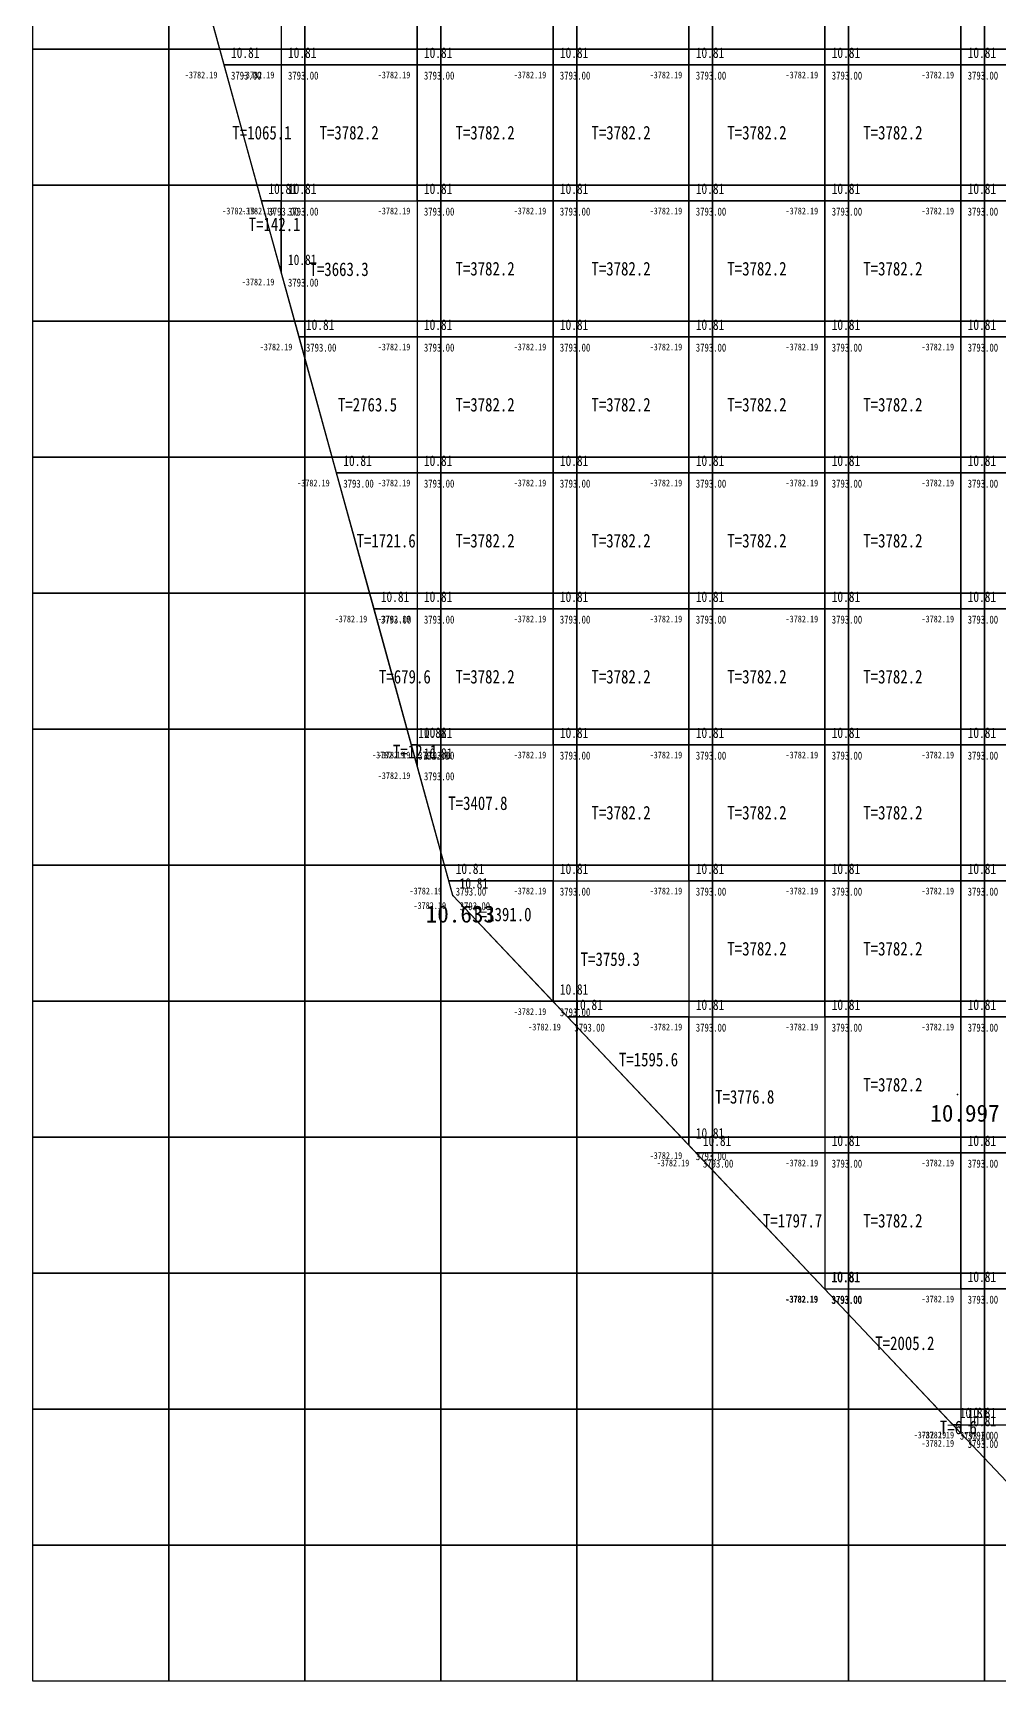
# Model space of a CAD drawing. Extents: x 2802 to 2877, y 3673 to 3804.
# Drawn here: x 2845.17 to 2852.28, y 3744.12 to 3756.23 of the extents above; entities that cross this region are included whole.
import ezdxf
from ezdxf.enums import TextEntityAlignment as Align

# ---------------------------------------------------------------- set-up
doc = ezdxf.new("R2010")
doc.units = 0
doc.header["$LTSCALE"] = 0.5
doc.header["$MEASUREMENT"] = 0
for name, color, linetype in [('FGW', 3, 'Continuous'), ('SHITI', 10, 'Continuous'), ('ZHUJI', 50, 'Continuous')]:
    doc.layers.add(name, color=color, linetype=linetype)

msp = doc.modelspace()

# ---------------------------------------------------------------- linework, layer by layer
for points in [[(2845.174, 3756.116), (2845.174, 3757.116), (2846.174, 3757.116), (2846.174, 3756.116), (2845.174, 3756.116)], [(2846.174, 3756.116), (2846.174, 3757.116), (2847.174, 3757.116), (2847.174, 3756.116), (2846.174, 3756.116)], [(2847.174, 3756.116), (2847.174, 3757.116), (2848.174, 3757.116), (2848.174, 3756.116), (2847.174, 3756.116)], [(2848.174, 3756.116), (2848.174, 3757.116), (2849.174, 3757.116), (2849.174, 3756.116), (2848.174, 3756.116)], [(2849.174, 3756.116), (2849.174, 3757.116), (2850.174, 3757.116), (2850.174, 3756.116), (2849.174, 3756.116)], [(2850.174, 3756.116), (2850.174, 3757.116), (2851.174, 3757.116), (2851.174, 3756.116), (2850.174, 3756.116)], [(2851.174, 3756.116), (2851.174, 3757.116), (2852.174, 3757.116), (2852.174, 3756.116), (2851.174, 3756.116)], [(2852.174, 3756.116), (2852.174, 3757.116), (2853.174, 3757.116), (2853.174, 3756.116), (2852.174, 3756.116)], [(2845.174, 3755.116), (2845.174, 3756.116), (2846.174, 3756.116), (2846.174, 3755.116), (2845.174, 3755.116)], [(2846.174, 3755.116), (2846.174, 3756.116), (2847.174, 3756.116), (2847.174, 3755.116), (2846.174, 3755.116)], [(2847.174, 3755.116), (2847.174, 3756.116), (2848.174, 3756.116), (2848.174, 3755.116), (2847.174, 3755.116)], [(2848.174, 3755.116), (2848.174, 3756.116), (2849.174, 3756.116), (2849.174, 3755.116), (2848.174, 3755.116)], [(2849.174, 3755.116), (2849.174, 3756.116), (2850.174, 3756.116), (2850.174, 3755.116), (2849.174, 3755.116)], [(2850.174, 3755.116), (2850.174, 3756.116), (2851.174, 3756.116), (2851.174, 3755.116), (2850.174, 3755.116)], [(2851.174, 3755.116), (2851.174, 3756.116), (2852.174, 3756.116), (2852.174, 3755.116), (2851.174, 3755.116)], [(2852.174, 3755.116), (2852.174, 3756.116), (2853.174, 3756.116), (2853.174, 3755.116), (2852.174, 3755.116)], [(2845.174, 3754.116), (2845.174, 3755.116), (2846.174, 3755.116), (2846.174, 3754.116), (2845.174, 3754.116)], [(2846.174, 3754.116), (2846.174, 3755.116), (2847.174, 3755.116), (2847.174, 3754.116), (2846.174, 3754.116)], [(2847.174, 3754.116), (2847.174, 3755.116), (2848.174, 3755.116), (2848.174, 3754.116), (2847.174, 3754.116)], [(2848.174, 3754.116), (2848.174, 3755.116), (2849.174, 3755.116), (2849.174, 3754.116), (2848.174, 3754.116)], [(2849.174, 3754.116), (2849.174, 3755.116), (2850.174, 3755.116), (2850.174, 3754.116), (2849.174, 3754.116)], [(2850.174, 3754.116), (2850.174, 3755.116), (2851.174, 3755.116), (2851.174, 3754.116), (2850.174, 3754.116)], [(2851.174, 3754.116), (2851.174, 3755.116), (2852.174, 3755.116), (2852.174, 3754.116), (2851.174, 3754.116)], [(2852.174, 3754.116), (2852.174, 3755.116), (2853.174, 3755.116), (2853.174, 3754.116), (2852.174, 3754.116)], [(2845.174, 3753.116), (2845.174, 3754.116), (2846.174, 3754.116), (2846.174, 3753.116), (2845.174, 3753.116)], [(2846.174, 3753.116), (2846.174, 3754.116), (2847.174, 3754.116), (2847.174, 3753.116), (2846.174, 3753.116)], [(2847.174, 3753.116), (2847.174, 3754.116), (2848.174, 3754.116), (2848.174, 3753.116), (2847.174, 3753.116)], [(2848.174, 3753.116), (2848.174, 3754.116), (2849.174, 3754.116), (2849.174, 3753.116), (2848.174, 3753.116)], [(2849.174, 3753.116), (2849.174, 3754.116), (2850.174, 3754.116), (2850.174, 3753.116), (2849.174, 3753.116)], [(2850.174, 3753.116), (2850.174, 3754.116), (2851.174, 3754.116), (2851.174, 3753.116), (2850.174, 3753.116)], [(2851.174, 3753.116), (2851.174, 3754.116), (2852.174, 3754.116), (2852.174, 3753.116), (2851.174, 3753.116)], [(2852.174, 3753.116), (2852.174, 3754.116), (2853.174, 3754.116), (2853.174, 3753.116), (2852.174, 3753.116)], [(2845.174, 3752.116), (2845.174, 3753.116), (2846.174, 3753.116), (2846.174, 3752.116), (2845.174, 3752.116)], [(2846.174, 3752.116), (2846.174, 3753.116), (2847.174, 3753.116), (2847.174, 3752.116), (2846.174, 3752.116)], [(2847.174, 3752.116), (2847.174, 3753.116), (2848.174, 3753.116), (2848.174, 3752.116), (2847.174, 3752.116)], [(2848.174, 3752.116), (2848.174, 3753.116), (2849.174, 3753.116), (2849.174, 3752.116), (2848.174, 3752.116)], [(2849.174, 3752.116), (2849.174, 3753.116), (2850.174, 3753.116), (2850.174, 3752.116), (2849.174, 3752.116)], [(2850.174, 3752.116), (2850.174, 3753.116), (2851.174, 3753.116), (2851.174, 3752.116), (2850.174, 3752.116)], [(2851.174, 3752.116), (2851.174, 3753.116), (2852.174, 3753.116), (2852.174, 3752.116), (2851.174, 3752.116)], [(2852.174, 3752.116), (2852.174, 3753.116), (2853.174, 3753.116), (2853.174, 3752.116), (2852.174, 3752.116)], [(2845.174, 3751.116), (2845.174, 3752.116), (2846.174, 3752.116), (2846.174, 3751.116), (2845.174, 3751.116)], [(2846.174, 3751.116), (2846.174, 3752.116), (2847.174, 3752.116), (2847.174, 3751.116), (2846.174, 3751.116)], [(2847.174, 3751.116), (2847.174, 3752.116), (2848.174, 3752.116), (2848.174, 3751.116), (2847.174, 3751.116)], [(2848.174, 3751.116), (2848.174, 3752.116), (2849.174, 3752.116), (2849.174, 3751.116), (2848.174, 3751.116)], [(2849.174, 3751.116), (2849.174, 3752.116), (2850.174, 3752.116), (2850.174, 3751.116), (2849.174, 3751.116)], [(2850.174, 3751.116), (2850.174, 3752.116), (2851.174, 3752.116), (2851.174, 3751.116), (2850.174, 3751.116)], [(2851.174, 3751.116), (2851.174, 3752.116), (2852.174, 3752.116), (2852.174, 3751.116), (2851.174, 3751.116)], [(2852.174, 3751.116), (2852.174, 3752.116), (2853.174, 3752.116), (2853.174, 3751.116), (2852.174, 3751.116)], [(2845.174, 3750.116), (2845.174, 3751.116), (2846.174, 3751.116), (2846.174, 3750.116), (2845.174, 3750.116)], [(2846.174, 3750.116), (2846.174, 3751.116), (2847.174, 3751.116), (2847.174, 3750.116), (2846.174, 3750.116)], [(2847.174, 3750.116), (2847.174, 3751.116), (2848.174, 3751.116), (2848.174, 3750.116), (2847.174, 3750.116)], [(2848.174, 3750.116), (2848.174, 3751.116), (2849.174, 3751.116), (2849.174, 3750.116), (2848.174, 3750.116)], [(2849.174, 3750.116), (2849.174, 3751.116), (2850.174, 3751.116), (2850.174, 3750.116), (2849.174, 3750.116)], [(2850.174, 3750.116), (2850.174, 3751.116), (2851.174, 3751.116), (2851.174, 3750.116), (2850.174, 3750.116)], [(2851.174, 3750.116), (2851.174, 3751.116), (2852.174, 3751.116), (2852.174, 3750.116), (2851.174, 3750.116)], [(2852.174, 3750.116), (2852.174, 3751.116), (2853.174, 3751.116), (2853.174, 3750.116), (2852.174, 3750.116)], [(2845.174, 3749.116), (2845.174, 3750.116), (2846.174, 3750.116), (2846.174, 3749.116), (2845.174, 3749.116)], [(2846.174, 3749.116), (2846.174, 3750.116), (2847.174, 3750.116), (2847.174, 3749.116), (2846.174, 3749.116)], [(2847.174, 3749.116), (2847.174, 3750.116), (2848.174, 3750.116), (2848.174, 3749.116), (2847.174, 3749.116)], [(2848.174, 3749.116), (2848.174, 3750.116), (2849.174, 3750.116), (2849.174, 3749.116), (2848.174, 3749.116)], [(2849.174, 3749.116), (2849.174, 3750.116), (2850.174, 3750.116), (2850.174, 3749.116), (2849.174, 3749.116)], [(2850.174, 3749.116), (2850.174, 3750.116), (2851.174, 3750.116), (2851.174, 3749.116), (2850.174, 3749.116)], [(2851.174, 3749.116), (2851.174, 3750.116), (2852.174, 3750.116), (2852.174, 3749.116), (2851.174, 3749.116)], [(2852.174, 3749.116), (2852.174, 3750.116), (2853.174, 3750.116), (2853.174, 3749.116), (2852.174, 3749.116)], [(2845.174, 3748.116), (2845.174, 3749.116), (2846.174, 3749.116), (2846.174, 3748.116), (2845.174, 3748.116)], [(2846.174, 3748.116), (2846.174, 3749.116), (2847.174, 3749.116), (2847.174, 3748.116), (2846.174, 3748.116)], [(2847.174, 3748.116), (2847.174, 3749.116), (2848.174, 3749.116), (2848.174, 3748.116), (2847.174, 3748.116)], [(2848.174, 3748.116), (2848.174, 3749.116), (2849.174, 3749.116), (2849.174, 3748.116), (2848.174, 3748.116)], [(2849.174, 3748.116), (2849.174, 3749.116), (2850.174, 3749.116), (2850.174, 3748.116), (2849.174, 3748.116)], [(2850.174, 3748.116), (2850.174, 3749.116), (2851.174, 3749.116), (2851.174, 3748.116), (2850.174, 3748.116)], [(2851.174, 3748.116), (2851.174, 3749.116), (2852.174, 3749.116), (2852.174, 3748.116), (2851.174, 3748.116)], [(2852.174, 3748.116), (2852.174, 3749.116), (2853.174, 3749.116), (2853.174, 3748.116), (2852.174, 3748.116)], [(2845.174, 3747.116), (2845.174, 3748.116), (2846.174, 3748.116), (2846.174, 3747.116), (2845.174, 3747.116)], [(2846.174, 3747.116), (2846.174, 3748.116), (2847.174, 3748.116), (2847.174, 3747.116), (2846.174, 3747.116)], [(2847.174, 3747.116), (2847.174, 3748.116), (2848.174, 3748.116), (2848.174, 3747.116), (2847.174, 3747.116)], [(2848.174, 3747.116), (2848.174, 3748.116), (2849.174, 3748.116), (2849.174, 3747.116), (2848.174, 3747.116)], [(2849.174, 3747.116), (2849.174, 3748.116), (2850.174, 3748.116), (2850.174, 3747.116), (2849.174, 3747.116)], [(2850.174, 3747.116), (2850.174, 3748.116), (2851.174, 3748.116), (2851.174, 3747.116), (2850.174, 3747.116)], [(2851.174, 3747.116), (2851.174, 3748.116), (2852.174, 3748.116), (2852.174, 3747.116), (2851.174, 3747.116)], [(2852.174, 3747.116), (2852.174, 3748.116), (2853.174, 3748.116), (2853.174, 3747.116), (2852.174, 3747.116)], [(2845.174, 3746.116), (2845.174, 3747.116), (2846.174, 3747.116), (2846.174, 3746.116), (2845.174, 3746.116)], [(2846.174, 3746.116), (2846.174, 3747.116), (2847.174, 3747.116), (2847.174, 3746.116), (2846.174, 3746.116)], [(2847.174, 3746.116), (2847.174, 3747.116), (2848.174, 3747.116), (2848.174, 3746.116), (2847.174, 3746.116)], [(2848.174, 3746.116), (2848.174, 3747.116), (2849.174, 3747.116), (2849.174, 3746.116), (2848.174, 3746.116)], [(2849.174, 3746.116), (2849.174, 3747.116), (2850.174, 3747.116), (2850.174, 3746.116), (2849.174, 3746.116)], [(2850.174, 3746.116), (2850.174, 3747.116), (2851.174, 3747.116), (2851.174, 3746.116), (2850.174, 3746.116)], [(2851.174, 3746.116), (2851.174, 3747.116), (2852.174, 3747.116), (2852.174, 3746.116), (2851.174, 3746.116)], [(2852.174, 3746.116), (2852.174, 3747.116), (2853.174, 3747.116), (2853.174, 3746.116), (2852.174, 3746.116)], [(2845.174, 3745.116), (2845.174, 3746.116), (2846.174, 3746.116), (2846.174, 3745.116), (2845.174, 3745.116)], [(2846.174, 3745.116), (2846.174, 3746.116), (2847.174, 3746.116), (2847.174, 3745.116), (2846.174, 3745.116)], [(2847.174, 3745.116), (2847.174, 3746.116), (2848.174, 3746.116), (2848.174, 3745.116), (2847.174, 3745.116)], [(2848.174, 3745.116), (2848.174, 3746.116), (2849.174, 3746.116), (2849.174, 3745.116), (2848.174, 3745.116)], [(2849.174, 3745.116), (2849.174, 3746.116), (2850.174, 3746.116), (2850.174, 3745.116), (2849.174, 3745.116)], [(2850.174, 3745.116), (2850.174, 3746.116), (2851.174, 3746.116), (2851.174, 3745.116), (2850.174, 3745.116)], [(2851.174, 3745.116), (2851.174, 3746.116), (2852.174, 3746.116), (2852.174, 3745.116), (2851.174, 3745.116)], [(2852.174, 3745.116), (2852.174, 3746.116), (2853.174, 3746.116), (2853.174, 3745.116), (2852.174, 3745.116)], [(2845.174, 3744.116), (2845.174, 3745.116), (2846.174, 3745.116), (2846.174, 3744.116), (2845.174, 3744.116)], [(2846.174, 3744.116), (2846.174, 3745.116), (2847.174, 3745.116), (2847.174, 3744.116), (2846.174, 3744.116)], [(2847.174, 3744.116), (2847.174, 3745.116), (2848.174, 3745.116), (2848.174, 3744.116), (2847.174, 3744.116)], [(2848.174, 3744.116), (2848.174, 3745.116), (2849.174, 3745.116), (2849.174, 3744.116), (2848.174, 3744.116)], [(2849.174, 3744.116), (2849.174, 3745.116), (2850.174, 3745.116), (2850.174, 3744.116), (2849.174, 3744.116)], [(2850.174, 3744.116), (2850.174, 3745.116), (2851.174, 3745.116), (2851.174, 3744.116), (2850.174, 3744.116)], [(2851.174, 3744.116), (2851.174, 3745.116), (2852.174, 3745.116), (2852.174, 3744.116), (2851.174, 3744.116)], [(2852.174, 3744.116), (2852.174, 3745.116), (2853.174, 3745.116), (2853.174, 3744.116), (2852.174, 3744.116)]]:
    msp.add_lwpolyline(points)
at = {"layer": 'FGW', "flags": 128}
for points in [[(2847, 3757), (2847, 3756), (2846.581, 3756), (2846.305, 3757)], [(2847, 3756), (2848, 3756), (2848, 3757), (2847, 3757)], [(2848, 3756), (2849, 3756), (2849, 3757), (2848, 3757)], [(2849, 3756), (2850, 3756), (2850, 3757), (2849, 3757)], [(2850, 3756), (2851, 3756), (2851, 3757), (2850, 3757)], [(2851, 3756), (2852, 3756), (2852, 3757), (2851, 3757)], [(2852, 3756), (2853, 3756), (2853, 3757), (2852, 3757)], [(2847, 3756), (2847, 3755), (2846.856, 3755), (2846.581, 3756)], [(2847, 3755), (2848, 3755), (2848, 3756), (2847, 3756)], [(2848, 3755), (2849, 3755), (2849, 3756), (2848, 3756)], [(2849, 3755), (2850, 3755), (2850, 3756), (2849, 3756)], [(2850, 3755), (2851, 3755), (2851, 3756), (2850, 3756)], [(2851, 3755), (2852, 3755), (2852, 3756), (2851, 3756)], [(2852, 3755), (2853, 3755), (2853, 3756), (2852, 3756)], [(2847, 3755), (2847, 3754.478), (2846.856, 3755)], [(2848, 3755), (2848, 3754), (2847.132, 3754), (2847, 3754.478), (2847, 3755)], [(2848, 3754), (2849, 3754), (2849, 3755), (2848, 3755)], [(2849, 3754), (2850, 3754), (2850, 3755), (2849, 3755)], [(2850, 3754), (2851, 3754), (2851, 3755), (2850, 3755)], [(2851, 3754), (2852, 3754), (2852, 3755), (2851, 3755)], [(2852, 3754), (2853, 3754), (2853, 3755), (2852, 3755)], [(2848, 3754), (2848, 3753), (2847.407, 3753), (2847.132, 3754)], [(2848, 3753), (2849, 3753), (2849, 3754), (2848, 3754)], [(2849, 3753), (2850, 3753), (2850, 3754), (2849, 3754)], [(2850, 3753), (2851, 3753), (2851, 3754), (2850, 3754)], [(2851, 3753), (2852, 3753), (2852, 3754), (2851, 3754)], [(2852, 3753), (2853, 3753), (2853, 3754), (2852, 3754)], [(2848, 3753), (2848, 3752), (2847.683, 3752), (2847.407, 3753)], [(2848, 3752), (2849, 3752), (2849, 3753), (2848, 3753)], [(2849, 3752), (2850, 3752), (2850, 3753), (2849, 3753)], [(2850, 3752), (2851, 3752), (2851, 3753), (2850, 3753)], [(2851, 3752), (2852, 3752), (2852, 3753), (2851, 3753)], [(2852, 3752), (2853, 3752), (2853, 3753), (2852, 3753)], [(2848, 3752), (2848, 3751), (2847.958, 3751), (2847.683, 3752)], [(2848, 3751), (2849, 3751), (2849, 3752), (2848, 3752)], [(2849, 3751), (2850, 3751), (2850, 3752), (2849, 3752)], [(2850, 3751), (2851, 3751), (2851, 3752), (2850, 3752)], [(2851, 3751), (2852, 3751), (2852, 3752), (2851, 3752)], [(2852, 3751), (2853, 3751), (2853, 3752), (2852, 3752)], [(2848, 3751), (2848, 3750.848), (2847.958, 3751)], [(2849, 3751), (2849, 3750), (2848.234, 3750), (2848, 3750.848), (2848, 3751)], [(2849, 3750), (2850, 3750), (2850, 3751), (2849, 3751)], [(2850, 3750), (2851, 3750), (2851, 3751), (2850, 3751)], [(2851, 3750), (2852, 3750), (2852, 3751), (2851, 3751)], [(2852, 3750), (2853, 3750), (2853, 3751), (2852, 3751)], [(2849, 3750), (2849, 3749.113), (2848.263, 3749.893), (2848.234, 3750)], [(2850, 3750), (2850, 3749), (2849.107, 3749), (2849, 3749.113), (2849, 3750)], [(2850, 3749), (2851, 3749), (2851, 3750), (2850, 3750)], [(2851, 3749), (2852, 3749), (2852, 3750), (2851, 3750)], [(2852, 3749), (2853, 3749), (2853, 3750), (2852, 3750)], [(2850, 3749), (2850, 3748.055), (2849.107, 3749)], [(2851, 3749), (2851, 3748), (2850.052, 3748), (2850, 3748.055), (2850, 3749)], [(2851, 3748), (2852, 3748), (2852, 3749), (2851, 3749)], [(2852, 3748), (2853, 3748), (2853, 3749), (2852, 3749)], [(2851, 3748), (2851, 3747), (2850.997, 3747), (2850.052, 3748)], [(2851, 3747), (2852, 3747), (2852, 3748), (2851, 3748)], [(2852, 3747), (2853, 3747), (2853, 3748), (2852, 3748)], [(2851, 3746.997), (2850.997, 3747)], [(2852, 3747), (2852, 3746), (2851.942, 3746), (2851, 3746.997), (2851, 3747)], [(2852, 3746), (2853, 3746), (2853, 3747), (2852, 3747)], [(2852, 3746), (2852, 3745.939), (2851.942, 3746)], [(2853, 3746), (2853, 3745), (2852.888, 3745), (2852, 3745.939), (2852, 3746)]]:
    msp.add_lwpolyline(points, close=True, dxfattribs=at)
at = {"layer": 'SHITI'}
msp.add_lwpolyline([(2845.174, 3778.428), (2853.8, 3795.293), (2856.23, 3799.039), (2864.64, 3799.283), (2868.952, 3795.959), (2870.191, 3792.979), (2870.586, 3785.879), (2870.663, 3769.646), (2864.182, 3751.04), (2859.717, 3744.891), (2853.723, 3744.116), (2848.263, 3749.893), (2846.279, 3757.095), (2845.423, 3772.222), (2845.174, 3778.428)], close=True, dxfattribs=at)
at = {"layer": 'ZHUJI'}
for p in [(2848.263, 3749.893), (2851.975, 3748.429)]:
    msp.add_point(p, dxfattribs=at)

# ---------------------------------------------------------------- texts
at = {"layer": 'FGW', "color": 2, "width": 0.8}
for p in [(2846.631, 3756.05, 10.814), (2846.631, 3756.05, 10.814), (2847.05, 3756.05, 10.814), (2847.05, 3756.05, 10.814), (2847.05, 3756.05, 10.814), (2848.05, 3756.05, 10.814), (2849.05, 3756.05, 10.814), (2850.05, 3756.05, 10.814), (2851.05, 3756.05, 10.814), (2852.05, 3756.05, 10.814), (2846.906, 3755.05, 10.814), (2846.906, 3755.05, 10.814), (2847.05, 3755.05, 10.814), (2847.05, 3755.05, 10.814), (2847.05, 3755.05, 10.814), (2847.05, 3755.05, 10.814), (2848.05, 3755.05, 10.814), (2848.05, 3755.05, 10.814), (2849.05, 3755.05, 10.814), (2850.05, 3755.05, 10.814), (2851.05, 3755.05, 10.814), (2852.05, 3755.05, 10.814), (2847.05, 3754.528, 10.814), (2847.05, 3754.528, 10.814), (2847.182, 3754.05, 10.814), (2847.182, 3754.05, 10.814), (2848.05, 3754.05, 10.814), (2848.05, 3754.05, 10.814), (2848.05, 3754.05, 10.814), (2849.05, 3754.05, 10.814), (2850.05, 3754.05, 10.814), (2851.05, 3754.05, 10.814), (2852.05, 3754.05, 10.814), (2847.457, 3753.05, 10.814), (2847.457, 3753.05, 10.814), (2848.05, 3753.05, 10.814), (2848.05, 3753.05, 10.814), (2848.05, 3753.05, 10.814), (2849.05, 3753.05, 10.814), (2850.05, 3753.05, 10.814), (2851.05, 3753.05, 10.814), (2852.05, 3753.05, 10.814), (2847.733, 3752.05, 10.814), (2847.733, 3752.05, 10.814), (2848.05, 3752.05, 10.814), (2848.05, 3752.05, 10.814), (2848.05, 3752.05, 10.814), (2849.05, 3752.05, 10.814), (2850.05, 3752.05, 10.814), (2851.05, 3752.05, 10.814), (2852.05, 3752.05, 10.814), (2848.008, 3751.05, 10.814), (2848.008, 3751.05, 10.814), (2848.05, 3751.05, 10.814), (2848.05, 3751.05, 10.814), (2848.05, 3751.05, 10.814), (2848.05, 3751.05, 10.814), (2849.05, 3751.05, 10.814), (2849.05, 3751.05, 10.814), (2850.05, 3751.05, 10.814), (2851.05, 3751.05, 10.814), (2852.05, 3751.05, 10.814), (2848.05, 3750.898, 10.814), (2848.05, 3750.898, 10.814), (2848.284, 3750.05, 10.814), (2848.284, 3750.05, 10.814), (2848.313, 3749.943, 10.814), (2849.05, 3750.05, 10.814), (2849.05, 3750.05, 10.814), (2849.05, 3750.05, 10.814), (2849.05, 3750.05, 10.814), (2850.05, 3750.05, 10.814), (2850.05, 3750.05, 10.814), (2851.05, 3750.05, 10.814), (2852.05, 3750.05, 10.814), (2849.05, 3749.163, 10.814), (2849.05, 3749.163, 10.814), (2849.157, 3749.05, 10.814), (2849.157, 3749.05, 10.814), (2850.05, 3749.05, 10.814), (2850.05, 3749.05, 10.814), (2850.05, 3749.05, 10.814), (2850.05, 3749.05, 10.814), (2851.05, 3749.05, 10.814), (2851.05, 3749.05, 10.814), (2852.05, 3749.05, 10.814), (2850.05, 3748.105, 10.814), (2850.05, 3748.105, 10.814), (2850.102, 3748.05, 10.814), (2850.102, 3748.05, 10.814), (2851.05, 3748.05, 10.814), (2851.05, 3748.05, 10.814), (2851.05, 3748.05, 10.814), (2852.05, 3748.05, 10.814), (2851.047, 3747.05, 10.814), (2851.047, 3747.05, 10.814), (2851.05, 3747.05, 10.814), (2851.05, 3747.05, 10.814), (2851.05, 3747.05, 10.814), (2851.05, 3747.047, 10.814), (2851.05, 3747.047, 10.814), (2852.05, 3747.05, 10.814), (2852.05, 3747.05, 10.814), (2851.992, 3746.05, 10.814), (2851.992, 3746.05, 10.814), (2852.05, 3746.05, 10.814), (2852.05, 3746.05, 10.814), (2852.05, 3746.05, 10.814), (2852.05, 3746.05, 10.814), (2852.05, 3745.989, 10.814), (2852.05, 3745.989, 10.814)]:
    msp.add_text('10.81', height=0.0769, dxfattribs=at).set_placement(p)
at = {"layer": 'FGW', "color": 6, "width": 0.8}
for p in [(2846.531, 3755.95, 10.814), (2846.531, 3755.95, 10.814), (2846.95, 3755.95, 10.814), (2846.95, 3755.95, 10.814), (2846.95, 3755.95, 10.814), (2847.95, 3755.95, 10.814), (2848.95, 3755.95, 10.814), (2849.95, 3755.95, 10.814), (2850.95, 3755.95, 10.814), (2851.95, 3755.95, 10.814), (2846.806, 3754.95, 10.814), (2846.806, 3754.95, 10.814), (2846.95, 3754.95, 10.814), (2846.95, 3754.95, 10.814), (2846.95, 3754.95, 10.814), (2846.95, 3754.95, 10.814), (2847.95, 3754.95, 10.814), (2847.95, 3754.95, 10.814), (2848.95, 3754.95, 10.814), (2849.95, 3754.95, 10.814), (2850.95, 3754.95, 10.814), (2851.95, 3754.95, 10.814), (2846.95, 3754.428, 10.814), (2846.95, 3754.428, 10.814), (2847.082, 3753.95, 10.814), (2847.082, 3753.95, 10.814), (2847.95, 3753.95, 10.814), (2847.95, 3753.95, 10.814), (2847.95, 3753.95, 10.814), (2848.95, 3753.95, 10.814), (2849.95, 3753.95, 10.814), (2850.95, 3753.95, 10.814), (2851.95, 3753.95, 10.814), (2847.357, 3752.95, 10.814), (2847.357, 3752.95, 10.814), (2847.95, 3752.95, 10.814), (2847.95, 3752.95, 10.814), (2847.95, 3752.95, 10.814), (2848.95, 3752.95, 10.814), (2849.95, 3752.95, 10.814), (2850.95, 3752.95, 10.814), (2851.95, 3752.95, 10.814), (2847.633, 3751.95, 10.814), (2847.633, 3751.95, 10.814), (2847.95, 3751.95, 10.814), (2847.95, 3751.95, 10.814), (2847.95, 3751.95, 10.814), (2848.95, 3751.95, 10.814), (2849.95, 3751.95, 10.814), (2850.95, 3751.95, 10.814), (2851.95, 3751.95, 10.814), (2847.908, 3750.95, 10.814), (2847.908, 3750.95, 10.814), (2847.95, 3750.95, 10.814), (2847.95, 3750.95, 10.814), (2847.95, 3750.95, 10.814), (2847.95, 3750.95, 10.814), (2848.95, 3750.95, 10.814), (2848.95, 3750.95, 10.814), (2849.95, 3750.95, 10.814), (2850.95, 3750.95, 10.814), (2851.95, 3750.95, 10.814), (2847.95, 3750.798, 10.814), (2847.95, 3750.798, 10.814), (2848.184, 3749.95, 10.814), (2848.184, 3749.95, 10.814), (2848.95, 3749.95, 10.814), (2848.95, 3749.95, 10.814), (2848.95, 3749.95, 10.814), (2848.95, 3749.95, 10.814), (2849.95, 3749.95, 10.814), (2849.95, 3749.95, 10.814), (2850.95, 3749.95, 10.814), (2851.95, 3749.95, 10.814), (2848.213, 3749.843, 10.814), (2848.95, 3749.063, 10.814), (2848.95, 3749.063, 10.814), (2849.057, 3748.95, 10.814), (2849.057, 3748.95, 10.814), (2849.95, 3748.95, 10.814), (2849.95, 3748.95, 10.814), (2849.95, 3748.95, 10.814), (2849.95, 3748.95, 10.814), (2850.95, 3748.95, 10.814), (2850.95, 3748.95, 10.814), (2851.95, 3748.95, 10.814), (2849.95, 3748.005, 10.814), (2849.95, 3748.005, 10.814), (2850.002, 3747.95, 10.814), (2850.002, 3747.95, 10.814), (2850.95, 3747.95, 10.814), (2850.95, 3747.95, 10.814), (2850.95, 3747.95, 10.814), (2851.95, 3747.95, 10.814), (2850.947, 3746.95, 10.814), (2850.947, 3746.95, 10.814), (2850.95, 3746.95, 10.814), (2850.95, 3746.95, 10.814), (2850.95, 3746.95, 10.814), (2850.95, 3746.947, 10.814), (2850.95, 3746.947, 10.814), (2851.95, 3746.95, 10.814), (2851.95, 3746.95, 10.814), (2851.892, 3745.95, 10.814), (2851.892, 3745.95, 10.814), (2851.95, 3745.95, 10.814), (2851.95, 3745.95, 10.814), (2851.95, 3745.95, 10.814), (2851.95, 3745.95, 10.814), (2851.95, 3745.889, 10.814), (2851.95, 3745.889, 10.814)]:
    msp.add_text('-3782.19', height=0.05, dxfattribs=at).set_placement(p, align=Align.TOP_RIGHT)
at = {"layer": 'FGW', "color": 4, "width": 0.8}
for p in [(2846.631, 3755.95, 10.814), (2846.631, 3755.95, 10.814), (2847.05, 3755.95, 10.814), (2847.05, 3755.95, 10.814), (2847.05, 3755.95, 10.814), (2848.05, 3755.95, 10.814), (2849.05, 3755.95, 10.814), (2850.05, 3755.95, 10.814), (2851.05, 3755.95, 10.814), (2852.05, 3755.95, 10.814), (2846.906, 3754.95, 10.814), (2846.906, 3754.95, 10.814), (2847.05, 3754.95, 10.814), (2847.05, 3754.95, 10.814), (2847.05, 3754.95, 10.814), (2847.05, 3754.95, 10.814), (2848.05, 3754.95, 10.814), (2848.05, 3754.95, 10.814), (2849.05, 3754.95, 10.814), (2850.05, 3754.95, 10.814), (2851.05, 3754.95, 10.814), (2852.05, 3754.95, 10.814), (2847.05, 3754.428, 10.814), (2847.05, 3754.428, 10.814), (2847.182, 3753.95, 10.814), (2847.182, 3753.95, 10.814), (2848.05, 3753.95, 10.814), (2848.05, 3753.95, 10.814), (2848.05, 3753.95, 10.814), (2849.05, 3753.95, 10.814), (2850.05, 3753.95, 10.814), (2851.05, 3753.95, 10.814), (2852.05, 3753.95, 10.814), (2847.457, 3752.95, 10.814), (2847.457, 3752.95, 10.814), (2848.05, 3752.95, 10.814), (2848.05, 3752.95, 10.814), (2848.05, 3752.95, 10.814), (2849.05, 3752.95, 10.814), (2850.05, 3752.95, 10.814), (2851.05, 3752.95, 10.814), (2852.05, 3752.95, 10.814), (2847.733, 3751.95, 10.814), (2847.733, 3751.95, 10.814), (2848.05, 3751.95, 10.814), (2848.05, 3751.95, 10.814), (2848.05, 3751.95, 10.814), (2849.05, 3751.95, 10.814), (2850.05, 3751.95, 10.814), (2851.05, 3751.95, 10.814), (2852.05, 3751.95, 10.814), (2848.008, 3750.95, 10.814), (2848.008, 3750.95, 10.814), (2848.05, 3750.95, 10.814), (2848.05, 3750.95, 10.814), (2848.05, 3750.95, 10.814), (2848.05, 3750.95, 10.814), (2849.05, 3750.95, 10.814), (2849.05, 3750.95, 10.814), (2850.05, 3750.95, 10.814), (2851.05, 3750.95, 10.814), (2852.05, 3750.95, 10.814), (2848.05, 3750.798, 10.814), (2848.05, 3750.798, 10.814), (2848.284, 3749.95, 10.814), (2848.284, 3749.95, 10.814), (2849.05, 3749.95, 10.814), (2849.05, 3749.95, 10.814), (2849.05, 3749.95, 10.814), (2849.05, 3749.95, 10.814), (2850.05, 3749.95, 10.814), (2850.05, 3749.95, 10.814), (2851.05, 3749.95, 10.814), (2852.05, 3749.95, 10.814), (2848.313, 3749.843, 10.814), (2849.05, 3749.063, 10.814), (2849.05, 3749.063, 10.814), (2849.157, 3748.95, 10.814), (2849.157, 3748.95, 10.814), (2850.05, 3748.95, 10.814), (2850.05, 3748.95, 10.814), (2850.05, 3748.95, 10.814), (2850.05, 3748.95, 10.814), (2851.05, 3748.95, 10.814), (2851.05, 3748.95, 10.814), (2852.05, 3748.95, 10.814), (2850.05, 3748.005, 10.814), (2850.05, 3748.005, 10.814), (2850.102, 3747.95, 10.814), (2850.102, 3747.95, 10.814), (2851.05, 3747.95, 10.814), (2851.05, 3747.95, 10.814), (2851.05, 3747.95, 10.814), (2852.05, 3747.95, 10.814), (2851.047, 3746.95, 10.814), (2851.047, 3746.95, 10.814), (2851.05, 3746.95, 10.814), (2851.05, 3746.95, 10.814), (2851.05, 3746.95, 10.814), (2851.05, 3746.947, 10.814), (2851.05, 3746.947, 10.814), (2852.05, 3746.95, 10.814), (2852.05, 3746.95, 10.814), (2851.992, 3745.95, 10.814), (2851.992, 3745.95, 10.814), (2852.05, 3745.95, 10.814), (2852.05, 3745.95, 10.814), (2852.05, 3745.95, 10.814), (2852.05, 3745.95, 10.814), (2852.05, 3745.889, 10.814), (2852.05, 3745.889, 10.814)]:
    msp.add_text('3793.00', height=0.0588, dxfattribs=at).set_placement(p, align=Align.TOP_LEFT)
at = {"layer": 'FGW', "width": 0.8}
for s, p in [('T=1065.1', (2846.859, 3755.5)), ('T=3782.2', (2847.5, 3755.5)), ('T=3782.2', (2848.5, 3755.5)), ('T=3782.2', (2849.5, 3755.5)), ('T=3782.2', (2850.5, 3755.5)), ('T=3782.2', (2851.5, 3755.5)), ('T=142.1', (2846.952, 3754.826)), ('T=3663.3', (2847.426, 3754.496)), ('T=3782.2', (2848.5, 3754.5)), ('T=3782.2', (2849.5, 3754.5)), ('T=3782.2', (2850.5, 3754.5)), ('T=3782.2', (2851.5, 3754.5)), ('T=2763.5', (2847.635, 3753.5)), ('T=3782.2', (2848.5, 3753.5)), ('T=3782.2', (2849.5, 3753.5)), ('T=3782.2', (2850.5, 3753.5)), ('T=3782.2', (2851.5, 3753.5)), ('T=1721.6', (2847.772, 3752.5)), ('T=3782.2', (2848.5, 3752.5)), ('T=3782.2', (2849.5, 3752.5)), ('T=3782.2', (2850.5, 3752.5)), ('T=3782.2', (2851.5, 3752.5)), ('T=679.6', (2847.91, 3751.5)), ('T=3782.2', (2848.5, 3751.5)), ('T=3782.2', (2849.5, 3751.5)), ('T=3782.2', (2850.5, 3751.5)), ('T=3782.2', (2851.5, 3751.5)), ('T=12.1', (2847.986, 3750.949)), ('T=3407.8', (2848.447, 3750.57)), ('T=3782.2', (2849.5, 3750.5)), ('T=3782.2', (2850.5, 3750.5)), ('T=3782.2', (2851.5, 3750.5)), ('T=1391.0', (2848.624, 3749.752)), ('T=3782.2', (2850.5, 3749.5)), ('T=3782.2', (2851.5, 3749.5)), ('T=3759.3', (2849.421, 3749.423)), ('T=1595.6', (2849.702, 3748.685)), ('T=3776.8', (2850.41, 3748.411)), ('T=3782.2', (2851.5, 3748.5)), ('T=1797.7', (2850.762, 3747.5)), ('T=3782.2', (2851.5, 3747.5)), ('T=2005.2', (2851.588, 3746.599)), ('T=6.6', (2851.981, 3745.98))]:
    msp.add_text(s, height=0.1, dxfattribs=at).set_placement(p, align=Align.MIDDLE)
at = {"layer": 'ZHUJI'}
for s, p in [('10.633', (2848.063, 3749.693)), ('10.997', (2851.775, 3748.229))]:
    msp.add_text(s, height=0.125, dxfattribs=at).set_placement(p)

doc.saveas('drawing.dxf')
